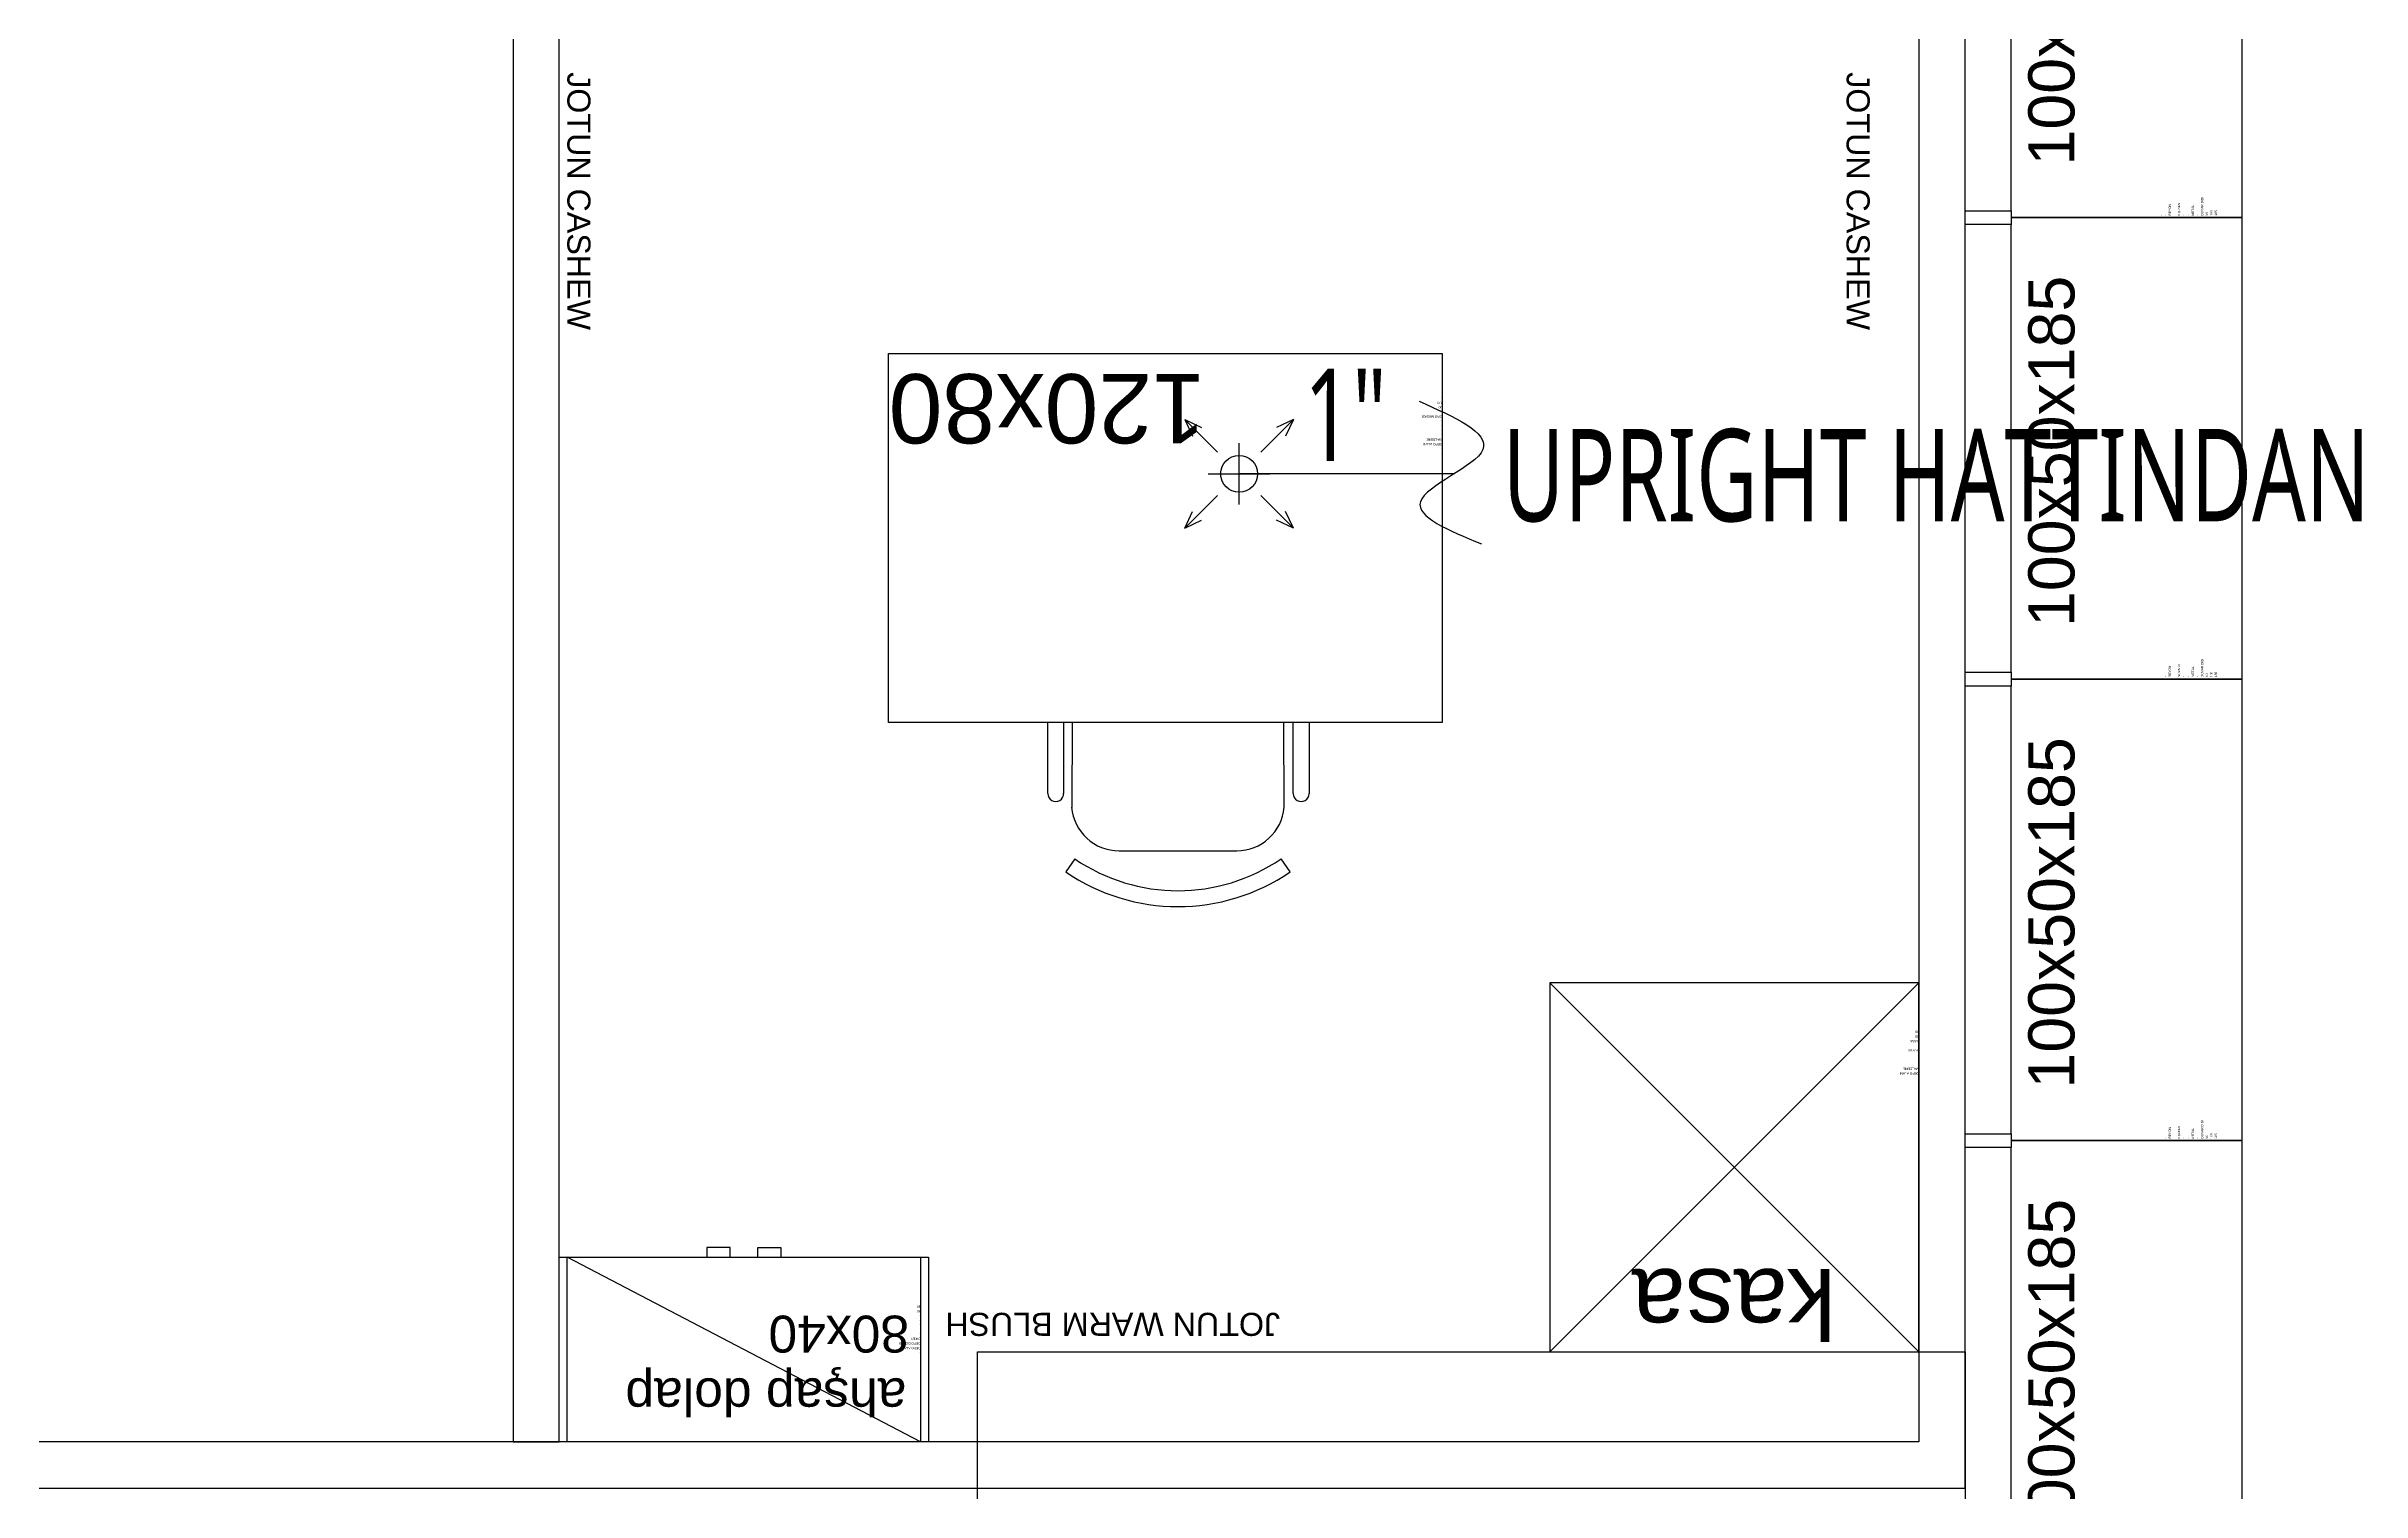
# Model space of a CAD drawing. Extents: x 2698 to 184165, y 3805 to 33846.
# Drawn here: x 163259 to 163760, y 30629 to 30942 of the extents above; entities that cross this region are included whole.
import ezdxf
from ezdxf.enums import TextEntityAlignment as Align
from ezdxf.lldxf.tags import DXFTag

# ---------------------------------------------------------------- set-up
doc = ezdxf.new("R2010")
doc.units = 0
doc.header["$LTSCALE"] = 2
doc.layers.get('0').update_dxf_attribs({"color": 252, "linetype": 'CONTINUOUS'})
doc.layers.add('_MCA-0-MIM', color=252, linetype='CONTINUOUS', lineweight=18)
doc.layers.add('text', color=252, linetype='CONTINUOUS', lineweight=13)
for name, color, linetype in [('_MCA-H-CİHAZ', 7, 'CONTINUOUS'), ('_MCA-Y-SPRINKLER HATTI', 20, 'SPRINKLER_HATTI'), ('_MCA-Y-SPRINKLER-PENDENT', 4, 'CONTINUOUS'), ('_MCA-Y-YAZI-ÇAP', 7, 'CONTINUOUS'), ('Alçıpan', 252, 'CONTINUOUS'), ('depo tefriş', 252, 'CONTINUOUS'), ('Kolon', 52, 'CONTINUOUS'), ('mekanyazı', 252, 'CONTINUOUS'), ('Planogram', 252, 'CONTINUOUS'), ('reyon100', 252, 'CONTINUOUS'), ('Tefriş', 252, 'CONTINUOUS')]:
    doc.layers.add(name, color=color, linetype=linetype)
doc.styles.add('_MCA-CAP', font='segoeuil.ttf', dxfattribs={"width": 0.7})
doc.styles.add('_MCA-LT', font='txt.shx')
doc.styles.get("Standard").update_dxf_attribs({"font": 'arial.ttf'})
doc.styles.add('Text Of Place', font='swissl.ttf', dxfattribs={"height": 50})
doc.styles.add('TÜRKER', font='arial.ttf', dxfattribs={"height": 60})
tags = doc.linetypes.add('SPRINKLER_HATTI', pattern='A,40,-4,["SPR",_MCA-LT,S=8,R=0,X=0,Y=-4],-25.5', length=69.5).pattern_tags.tags
tags[6] = DXFTag(74, 10)

# ---------------------------------------------------------------- blocks, each defined once
blk = doc.blocks.new('*U138')
at = {"layer": 'reyon100'}
blk.add_lwpolyline([(1.5, 50), (98.5, 50), (98.5, 60), (101.5, 60), (101.5, 50), (100, 50), (100, 0), (0, 0), (0, 50), (-1.5, 50), (-1.5, 60), (1.5, 60)], close=True, dxfattribs=at)
at = {"layer": 'Planogram'}
for tag, p, height in [('ALAN', (0.44, 16.39), 0.5), ('KILITLI', (0.44, 17.39), 0.1), ('TIP', (0.44, 15.39), 0.5), ('ALT_TIP', (0.44, 14.39), 0.5), ('ALT_TANIM', (0.44, 12.39), 0.5), ('TANIM', (0.44, 13.39), 0.5), ('YAPI', (0.44, 10.39), 0.5), ('KAPAK', (0.44, 11.39), 0.5), ('YUKSEKLIK', (0.44, 5.39), 0.5), ('UZUNLUK', (0.44, 6.39), 0.5), ('KULLANIM_SEKLI', (0.44, 9.39), 0.5), ('KULLANIM', (0.44, 8.39), 0.5), ('DERINLIK', (0.44, 7.39), 0.5)]:
    blk.add_attdef(tag, p, '', height=height, dxfattribs=at)
at = {"layer": 'reyon100', "style": 'Text Of Place'}
blk.add_text('100x50x185', height=10, dxfattribs=at).set_placement((49.35, 36.3), align=Align.CENTER)
blk = doc.blocks.new('DFGFGHTH')
at = {"layer": 'Tefriş'}
for p, q in [((156699.3, 9391.23), (156697.36, 9394.07)), ((156745.96, 9394.07), (156744.01, 9391.23)), ((156708.91, 9389.51), (156734.4, 9389.51)), ((156698.74, 9361.74), (156698.63, 9380.09)), ((156744.68, 9380.09), (156744.58, 9361.74)), ((156693.45, 9377.08), (156693.45, 9361.74)), ((156696.89, 9361.74), (156696.89, 9377.08)), ((156746.64, 9377.08), (156746.64, 9361.74)), ((156750.08, 9361.74), (156750.08, 9377.08))]:
    blk.add_line(p, q, dxfattribs=at)
at = {"layer": 'Tefriş', "extrusion": (0, 0, -1)}
for centre, major_axis, start_param, end_param in [((156721.66, 9358.56), (-30.43, -30.43), 1.756144, 2.956245), ((156721.66, 9358.56), (-28, 28), 0.185348, 1.385448), ((156708.91, 9379.19), (-7.3, 7.3), -0.69866, 0.785398), ((156734.4, 9379.19), (-7.3, 7.3), 0.785398, 2.269456), ((156695.17, 9377.08), (-1.22, -1.22), 0.785398, 3.926991), ((156748.36, 9377.08), (-1.22, -1.22), 0.785398, 3.926991)]:
    blk.add_ellipse(centre, major_axis=major_axis, ratio=1, start_param=start_param, end_param=end_param, dxfattribs=at)
blk = doc.blocks.new('müdür masası küçük')
at = {"layer": 'Tefriş'}
blk.add_lwpolyline([(0, 80), (120, 80), (120, 0), (0, 0)], close=True, dxfattribs=at)
at = {"layer": 'Tefriş', "xscale": -1}
blk.add_blockref('DFGFGHTH', (156778.92, -9281.74), dxfattribs=at)
at = {"insert": (51.21, 19.48), "char_height": 15, "width": 24.4648, "attachment_point": 1}
blk.add_mtext('120x80', dxfattribs=at)
at = {"layer": 'Planogram'}
for tag, p, height in [('ALAN', (0, 20.42), 0.5), ('KILITLI', (0, 21.42), 0.1), ('ALT_TIP', (0, 18.42), 0.5), ('ALT_TANIM', (0, 16.42), 0.5), ('TIP', (0, 19.42), 0.5), ('TANIM', (0, 17.42), 0.5), ('KAPAK', (0, 15.42), 0.5), ('YAPI', (0, 14.42), 0.5), ('UZUNLUK', (0, 10.42), 0.5), ('KULLANIM_SEKLI', (0, 13.42), 0.5), ('KULLANIM', (0, 12.42), 0.5), ('DERINLIK', (0, 11.42), 0.5), ('YUKSEKLIK', (0, 9.42), 0.5)]:
    blk.add_attdef(tag, p, '', height=height, dxfattribs=at)
blk = doc.blocks.new('kasa büyük')
at = {"layer": 'Tefriş'}
for p, q in [((0, 0), (80, 80)), ((0, 80), (80, 0))]:
    blk.add_line(p, q, dxfattribs=at)
blk.add_lwpolyline([(0, 0), (80, 0), (80, 80), (0, 80)], close=True, dxfattribs=at)
at = {"layer": 'text', "style": 'Text Of Place'}
blk.add_text('kasa', height=15, dxfattribs=at).set_placement((18.01, 62.07))
blk = doc.blocks.new('müdür dolap')
at = {"layer": 'Tefriş'}
for p, q in [((9119.69, 2081.52), (9199.69, 2081.52)), ((9119.69, 2041.52), (9119.69, 2081.52)), ((9121.43, 2041.52), (9121.43, 2081.52)), ((9121.43, 2081.52), (9197.96, 2041.52)), ((9197.96, 2081.52), (9197.96, 2041.52)), ((9199.69, 2081.52), (9199.69, 2041.52)), ((9199.69, 2041.52), (9119.69, 2041.52)), ((9151.69, 2039.39), (9151.69, 2041.52)), ((9156.69, 2039.39), (9151.69, 2039.39)), ((9156.69, 2041.52), (9156.69, 2039.39)), ((9162.69, 2041.52), (9162.69, 2039.39)), ((9162.69, 2039.39), (9167.69, 2039.39)), ((9167.69, 2039.39), (9167.69, 2041.52)), ((9167.69, 2040.33), (9167.69, 2041.52))]:
    blk.add_line(p, q, dxfattribs=at)
blk = doc.blocks.new('depo ofis dolabı')
at = {"layer": 'Alçıpan', "rotation": 90}
blk.add_blockref('müdür dolap', (2041.52, -9119.69), dxfattribs=at)
at = {"layer": 'Planogram'}
for tag, p, height in [('ALT_TANIM', (-16.42, 1.73), 0.5), ('KULLANIM_SEKLI', (-13.42, 1.73), 0.5), ('KULLANIM', (-12.42, 1.73), 0.5), ('UZUNLUK', (-10.42, 1.73), 0.5), ('YUKSEKLIK', (-9.42, 1.73), 0.5), ('KILITLI', (-21.42, 1.73), 0.1), ('ALAN', (-20.42, 1.73), 0.5), ('TIP', (-19.42, 1.73), 0.5), ('ALT_TIP', (-18.42, 1.73), 0.5), ('TANIM', (-17.42, 1.73), 0.5), ('KAPAK', (-15.42, 1.73), 0.5), ('YAPI', (-14.42, 1.73), 0.5), ('DERINLIK', (-11.42, 1.73), 0.5)]:
    blk.add_attdef(tag, p, '', height=height, rotation=90, dxfattribs=at)
at = {"layer": 'text', "style": 'Text Of Place'}
for s, p in [('ahşap dolap', (-26.23, 35.23)), ('80x40', (-12.64, 19.45))]:
    blk.add_text(s, height=8, rotation=90, dxfattribs=at).set_placement(p, align=Align.CENTER)
blk = doc.blocks.new('ZEMİN KAT')
at = {"layer": 'Alçıpan'}
for points in [[(170187.88, 30630.03), (171100.88, 30630.03), (171100.88, 31696.53), (169720.88, 31696.53), (169720.88, 32051.42), (169710.88, 32051.42), (169710.88, 31696.53), (169710.88, 31686.53), (171090.88, 31686.53), (171090.88, 30640.03), (170187.88, 30640.03)], [(171090.88, 31059.53), (171090.88, 31069.53), (170786.27, 31069.53), (170786.27, 30640.03), (170796.27, 30640.03), (170796.27, 31059.53)]]:
    blk.add_lwpolyline(points, close=True, dxfattribs=at)
at = {"layer": 'Kolon'}
blk.add_lwpolyline([(171100.88, 30659.53), (171100.88, 30608.53), (170886.88, 30608.53), (170886.88, 30659.53)], close=True, dxfattribs=at)
at = {"layer": 'depo tefriş'}
for name, p, rotation, values in [('müdür masası küçük', (170987.58, 30875.87), 180, {'ALAN': '-', 'KILITLI': 'H', 'YUKSEKLIK': '-', 'UZUNLUK': '120', 'DERINLIK': '80', 'KULLANIM': '-', 'KULLANIM_SEKLI': 'OFIS MASASI', 'YAPI': '-', 'KAPAK': '-', 'ALT_TANIM': '-', 'TANIM': '-', 'ALT_TIP': 'MALZEME', 'TIP': 'DEPO ALANI'}), ('depo ofis dolabı', (170876.27, 30680.03), 90, {'ALAN': '-', 'KILITLI': 'H', 'YUKSEKLIK': '-', 'UZUNLUK': '80', 'DERINLIK': '40', 'KULLANIM': '-', 'KULLANIM_SEKLI': '-', 'YAPI': '-', 'KAPAK': '-', 'ALT_TANIM': '-', 'TANIM': 'DIKEY', 'ALT_TIP': 'DEPO DOLABI', 'TIP': 'DEPO ALANI'})]:
    blk.add_blockref(name, p, dxfattribs=dict(at, rotation=rotation)).add_auto_attribs(values)
ref = blk.add_blockref('kasa büyük', (171090.88, 30739.53), dxfattribs=dict(at, rotation=180))
ref.add_attrib('ALAN', '-', (171090.88, 30719.12), dxfattribs={"layer": 'Planogram', "height": 0.5, "rotation": 180})
ref.add_attrib('KILITLI', 'H', (171090.88, 30718.12), dxfattribs={"layer": 'Planogram', "height": 0.1, "rotation": 180})
ref.add_attrib('YUKSEKLIK', '-', (171090.88, 30730.12), dxfattribs={"layer": 'Planogram', "height": 0.5, "rotation": 180})
ref.add_attrib('UZUNLUK', '80', (171090.88, 30729.12), dxfattribs={"layer": 'Planogram', "height": 0.5, "rotation": 180})
ref.add_attrib('DERINLIK', '80', (171090.88, 30728.12), dxfattribs={"layer": 'Planogram', "height": 0.5, "rotation": 180})
ref.add_attrib('KULLANIM', 'KASA', (171090.88, 30727.12), dxfattribs={"layer": 'Planogram', "height": 0.5, "rotation": 180})
ref.add_attrib('KULLANIM_SEKLI', '-', (171090.88, 30726.12), dxfattribs={"layer": 'Planogram', "height": 0.5, "rotation": 180})
ref.add_attrib('YAPI', 'BUYUK', (171090.88, 30725.12), dxfattribs={"layer": 'Planogram', "height": 0.5, "rotation": 180})
ref.add_attrib('KAPAK', '-', (171090.88, 30724.12), dxfattribs={"layer": 'Planogram', "height": 0.5, "rotation": 180})
ref.add_attrib('ALT_TANIM', '-', (171090.88, 30723.12), dxfattribs={"layer": 'Planogram', "height": 0.5, "rotation": 180})
ref.add_attrib('TANIM', '-', (171090.88, 30722.12), dxfattribs={"layer": 'Planogram', "height": 0.5, "rotation": 180})
ref.add_attrib('ALT_TIP', 'MALZEME', (171090.88, 30721.12), dxfattribs={"layer": 'Planogram', "height": 0.5, "rotation": 180})
ref.add_attrib('TIP', 'DEPO ALANI', (171090.88, 30720.12), dxfattribs={"layer": 'Planogram', "height": 0.5, "rotation": 180})
at = {"layer": 'reyon100', "rotation": 90}
for p in [(171160.88, 30905.3), (171160.88, 30805.3), (171160.88, 30705.3), (171160.88, 30605.3)]:
    blk.add_blockref('*U138', p, dxfattribs=at).add_auto_attribs({'ALAN': '-', 'KILITLI': 'H', 'YUKSEKLIK': '185', 'UZUNLUK': '100', 'DERINLIK': '50', 'KULLANIM': 'DUVAR DIBI', 'KULLANIM_SEKLI': '-', 'YAPI': 'METAL', 'KAPAK': '-', 'ALT_TANIM': '-', 'TANIM': 'NORMAL', 'ALT_TIP': '-', 'TIP': 'REYON'})
for tag, p in [('PLN_ID', (172923.07, 31560.21)), ('FORMAT', (174194.75, 31176.9)), ('UNITE_SAYISI', (174194.95, 31176.65)), ('GRUP', (174195.11, 31176.44)), ('PLANOGRAM_ADI', (174195.28, 31176.24)), ('PLN_ID', (173932.96, 31088.8)), ('FORMAT', (173764.03, 30846.27)), ('UNITE_SAYISI', (173764.22, 30846.03)), ('GRUP', (173764.39, 30845.81)), ('PLANOGRAM_ADI', (173764.55, 30845.61)), ('PLN_ID', (173765.43, 30824.23)), ('PLN_ID', (173999.9, 30002.66)), ('FORMAT', (170580.58, 29917.48)), ('UNITE_SAYISI', (170580.78, 29917.24)), ('PLANOGRAM_ADI', (170581.11, 29916.83)), ('GRUP', (170580.94, 29917.03)), ('PLN_ID', (170581.99, 29895.45)), ('FORMAT', (169488.77, 29510.59)), ('UNITE_SAYISI', (169488.97, 29510.35)), ('GRUP', (169489.13, 29510.13)), ('PLANOGRAM_ADI', (169489.3, 29509.94)), ('PLN_ID', (169490.17, 29488.55)), ('FORMAT', (173143.41, 29324.4)), ('UNITE_SAYISI', (173143.61, 29324.16)), ('GRUP', (173143.77, 29323.95)), ('PLANOGRAM_ADI', (173143.94, 29323.75)), ('PLN_ID', (173144.81, 29302.36))]:
    blk.add_attdef(tag, p, '', height=0.162, rotation=35.4182)
at = {"color": 252}
for tag, p in [('FORMAT', (173517.63, 30361.88)), ('UNITE_SAYISI', (173517.82, 30361.64)), ('GRUP', (173517.99, 30361.43)), ('PLANOGRAM_ADI', (173518.15, 30361.23)), ('PLN_ID', (173519.03, 30339.85)), ('FORMAT', (174014.71, 29571.22)), ('UNITE_SAYISI', (174014.9, 29570.97)), ('PLANOGRAM_ADI', (174015.23, 29570.56)), ('GRUP', (174015.07, 29570.76)), ('PLN_ID', (174016.11, 29549.18))]:
    blk.add_attdef(tag, p, '', height=0.162, rotation=35.4182, dxfattribs=at)
at = {"layer": 'mekanyazı', "char_height": 5, "width": 218.2405, "style": 'TÜRKER'}
for s, insert, attachment_point, rotation in [('{\\fArial|b0|i0|c162|p34;JOTUN CASHEW}', (170803.01, 30936.81), 1, 270), ('{\\fArial|b0|i0|c162|p34;JOTUN CASHEW}', (171075.14, 30936.81), 7, 270), ('{\\fArial|b0|i0|c162|p34;JOTUN WARM BLUSH}', (170952.46, 30668.07), 7, 180)]:
    blk.add_mtext(s, dxfattribs=dict(at, insert=insert, attachment_point=attachment_point, rotation=rotation))
at = {"layer": 'Planogram'}
for tag, p, height, rotation in [('YUKSEKLIK', (172905.05, 31699.57), 0.5, 180), ('YUKSEKLIK', (173410.05, 31699.57), 0.5, 180), ('KULLANIM_SEKLI', (172905.05, 31695.57), 0.5, 180), ('KULLANIM', (172905.05, 31696.57), 0.5, 180), ('UZUNLUK', (172905.05, 31698.57), 0.5, 180), ('DERINLIK', (172905.05, 31697.57), 0.5, 180), ('YAPI', (172905.05, 31694.57), 0.5, 180), ('KULLANIM_SEKLI', (173410.05, 31695.57), 0.5, 180), ('KULLANIM', (173410.05, 31696.57), 0.5, 180), ('UZUNLUK', (173410.05, 31698.57), 0.5, 180), ('DERINLIK', (173410.05, 31697.57), 0.5, 180), ('YAPI', (173410.05, 31694.57), 0.5, 180), ('ALT_TANIM', (172905.05, 31692.57), 0.5, 180), ('ALT_TIP', (172905.05, 31690.57), 0.5, 180), ('KAPAK', (172905.05, 31693.57), 0.5, 180), ('TANIM', (172905.05, 31691.57), 0.5, 180), ('TIP', (172905.05, 31689.57), 0.5, 180), ('ALT_TANIM', (173410.05, 31692.57), 0.5, 180), ('ALT_TIP', (173410.05, 31690.57), 0.5, 180), ('KAPAK', (173410.05, 31693.57), 0.5, 180), ('TANIM', (173410.05, 31691.57), 0.5, 180), ('TIP', (173410.05, 31689.57), 0.5, 180), ('ALAN', (172905.05, 31688.57), 0.5, 180), ('KILITLI', (172905.05, 31687.57), 0.1, 180), ('ALAN', (173410.05, 31688.57), 0.5, 180), ('KILITLI', (173410.05, 31687.57), 0.1, 180), ('YUKSEKLIK', (173413.39, 31616), 0.5, 270), ('UZUNLUK', (173414.39, 31616), 0.5, 270), ('DERINLIK', (173415.39, 31616), 0.5, 270), ('KULLANIM', (173416.39, 31616), 0.5, 270), ('KULLANIM_SEKLI', (173417.39, 31616), 0.5, 270), ('YAPI', (173418.39, 31616), 0.5, 270), ('KAPAK', (173419.39, 31616), 0.5, 270), ('ALT_TANIM', (173420.39, 31616), 0.5, 270), ('TANIM', (173421.39, 31616), 0.5, 270), ('ALT_TIP', (173422.39, 31616), 0.5, 270), ('TIP', (173423.39, 31616), 0.5, 270), ('ALAN', (173424.39, 31616), 0.5, 270), ('KILITLI', (173425.39, 31616), 0.1, 270), ('YUKSEKLIK', (173511.98, 31599.42), 0.5, 180), ('UZUNLUK', (173511.98, 31598.42), 0.5, 180), ('YUKSEKLIK', (174141.98, 31599.42), 0.5, 180), ('UZUNLUK', (174141.98, 31598.42), 0.5, 180), ('KULLANIM_SEKLI', (173511.98, 31595.42), 0.5, 180), ('KULLANIM', (173511.98, 31596.42), 0.5, 180), ('DERINLIK', (173511.98, 31597.42), 0.5, 180), ('KAPAK', (173511.98, 31593.42), 0.5, 180), ('YAPI', (173511.98, 31594.42), 0.5, 180), ('KULLANIM_SEKLI', (174141.98, 31595.42), 0.5, 180), ('KULLANIM', (174141.98, 31596.42), 0.5, 180), ('DERINLIK', (174141.98, 31597.42), 0.5, 180), ('KAPAK', (174141.98, 31593.42), 0.5, 180), ('YAPI', (174141.98, 31594.42), 0.5, 180), ('ALT_TANIM', (173511.98, 31592.42), 0.5, 180), ('ALT_TIP', (173511.98, 31590.42), 0.5, 180), ('TANIM', (173511.98, 31591.42), 0.5, 180), ('ALAN', (173511.98, 31588.42), 0.5, 180), ('TIP', (173511.98, 31589.42), 0.5, 180), ('ALT_TANIM', (174141.98, 31592.42), 0.5, 180), ('ALT_TIP', (174141.98, 31590.42), 0.5, 180), ('TANIM', (174141.98, 31591.42), 0.5, 180), ('ALAN', (174141.98, 31588.42), 0.5, 180), ('TIP', (174141.98, 31589.42), 0.5, 180), ('KILITLI', (173511.98, 31587.42), 0.1, 180), ('KILITLI', (174141.98, 31587.42), 0.1, 180), ('YUKSEKLIK', (173413.39, 31517), 0.5, 270), ('UZUNLUK', (173414.39, 31517), 0.5, 270), ('DERINLIK', (173415.39, 31517), 0.5, 270), ('KULLANIM', (173416.39, 31517), 0.5, 270), ('KULLANIM_SEKLI', (173417.39, 31517), 0.5, 270), ('YAPI', (173418.39, 31517), 0.5, 270), ('KAPAK', (173419.39, 31517), 0.5, 270), ('ALT_TANIM', (173420.39, 31517), 0.5, 270), ('TANIM', (173421.39, 31517), 0.5, 270), ('ALT_TIP', (173422.39, 31517), 0.5, 270), ('TIP', (173423.39, 31517), 0.5, 270), ('ALAN', (173424.39, 31517), 0.5, 270), ('KILITLI', (173425.39, 31517), 0.1, 270), ('YUKSEKLIK', (174167.32, 31514.11), 0.5, 270), ('UZUNLUK', (174168.32, 31514.11), 0.5, 270), ('DERINLIK', (174169.32, 31514.11), 0.5, 270), ('KULLANIM', (174170.32, 31514.11), 0.5, 270), ('KULLANIM_SEKLI', (174171.32, 31514.11), 0.5, 270), ('YAPI', (174172.32, 31514.11), 0.5, 270), ('KAPAK', (174173.32, 31514.11), 0.5, 270), ('ALT_TANIM', (174174.32, 31514.11), 0.5, 270), ('TANIM', (174175.32, 31514.11), 0.5, 270), ('ALT_TIP', (174176.32, 31514.11), 0.5, 270), ('TIP', (174177.32, 31514.11), 0.5, 270), ('ALAN', (174178.32, 31514.11), 0.5, 270), ('KILITLI', (174179.32, 31514.11), 0.1, 270), ('ALT_TANIM', (174248.9, 31259.11), 0.5, 90), ('KULLANIM_SEKLI', (174251.9, 31259.11), 0.5, 90), ('KULLANIM', (174252.9, 31259.11), 0.5, 90), ('DERINLIK', (174253.9, 31259.11), 0.5, 90), ('UZUNLUK', (174254.9, 31259.11), 0.5, 90), ('YUKSEKLIK', (174255.9, 31259.11), 0.5, 90), ('KILITLI', (174243.9, 31259.11), 0.1, 90), ('ALAN', (174244.9, 31259.11), 0.5, 90), ('TIP', (174245.9, 31259.11), 0.5, 90), ('ALT_TIP', (174246.9, 31259.11), 0.5, 90), ('TANIM', (174247.9, 31259.11), 0.5, 90), ('KAPAK', (174249.9, 31259.11), 0.5, 90), ('YAPI', (174250.9, 31259.11), 0.5, 90), ('ALT_TIP', (173987.31, 30934.24), 0.5, 90), ('TANIM', (173988.31, 30934.24), 0.5, 90), ('ALT_TANIM', (173989.31, 30934.24), 0.5, 90), ('KAPAK', (173990.31, 30934.24), 0.5, 90), ('KULLANIM_SEKLI', (173992.31, 30934.24), 0.5, 90), ('KULLANIM', (173993.31, 30934.24), 0.5, 90), ('DERINLIK', (173994.31, 30934.24), 0.5, 90), ('UZUNLUK', (173995.31, 30934.24), 0.5, 90), ('YUKSEKLIK', (173996.31, 30934.24), 0.5, 90), ('YUKSEKLIK', (173907.74, 30934.24), 0.5, 270), ('UZUNLUK', (173908.74, 30934.24), 0.5, 270), ('DERINLIK', (173909.74, 30934.24), 0.5, 270), ('KULLANIM', (173910.74, 30934.24), 0.5, 270), ('KULLANIM_SEKLI', (173911.74, 30934.24), 0.5, 270), ('YAPI', (173912.74, 30934.24), 0.5, 270), ('KAPAK', (173913.74, 30934.24), 0.5, 270), ('ALT_TANIM', (173914.74, 30934.24), 0.5, 270), ('TANIM', (173915.74, 30934.24), 0.5, 270), ('ALT_TIP', (173916.74, 30934.24), 0.5, 270), ('TIP', (173917.74, 30934.24), 0.5, 270), ('ALAN', (173918.74, 30934.24), 0.5, 270), ('KILITLI', (173919.74, 30934.24), 0.1, 270), ('KILITLI', (173984.31, 30934.24), 0.1, 90), ('ALAN', (173985.31, 30934.24), 0.5, 90), ('TIP', (173986.31, 30934.24), 0.5, 90), ('YAPI', (173991.31, 30934.24), 0.5, 90), ('YUKSEKLIK', (169421.81, 30001.88), 0.5, 270), ('UZUNLUK', (169422.81, 30001.88), 0.5, 270), ('DERINLIK', (169423.81, 30001.88), 0.5, 270), ('KULLANIM', (169424.81, 30001.88), 0.5, 270), ('KULLANIM_SEKLI', (169425.81, 30001.88), 0.5, 270), ('YAPI', (169426.81, 30001.88), 0.5, 270), ('KAPAK', (169427.81, 30001.88), 0.5, 270), ('ALT_TANIM', (169428.81, 30001.88), 0.5, 270), ('TANIM', (169429.81, 30001.88), 0.5, 270), ('ALT_TIP', (169430.81, 30001.88), 0.5, 270), ('TIP', (169431.81, 30001.88), 0.5, 270), ('ALAN', (169432.81, 30001.88), 0.5, 270), ('KILITLI', (169433.81, 30001.88), 0.1, 270), ('YUKSEKLIK', (169420.38, 29996.88), 0.5, 270), ('UZUNLUK', (169421.38, 29996.88), 0.5, 270), ('DERINLIK', (169422.38, 29996.88), 0.5, 270), ('KULLANIM', (169423.38, 29996.88), 0.5, 270), ('KULLANIM_SEKLI', (169424.38, 29996.88), 0.5, 270), ('YAPI', (169425.38, 29996.88), 0.5, 270), ('KAPAK', (169426.38, 29996.88), 0.5, 270), ('ALT_TANIM', (169427.38, 29996.88), 0.5, 270), ('TANIM', (169428.38, 29996.88), 0.5, 270), ('ALT_TIP', (169429.38, 29996.88), 0.5, 270), ('TIP', (169430.38, 29996.88), 0.5, 270), ('ALAN', (169431.38, 29996.88), 0.5, 270), ('KILITLI', (169432.38, 29996.88), 0.1, 270), ('YUKSEKLIK', (169420.38, 29746.88), 0.5, 270), ('UZUNLUK', (169421.38, 29746.88), 0.5, 270), ('DERINLIK', (169422.38, 29746.88), 0.5, 270), ('KULLANIM', (169423.38, 29746.88), 0.5, 270), ('KULLANIM_SEKLI', (169424.38, 29746.88), 0.5, 270), ('YAPI', (169425.38, 29746.88), 0.5, 270), ('KAPAK', (169426.38, 29746.88), 0.5, 270), ('ALT_TANIM', (169427.38, 29746.88), 0.5, 270), ('TANIM', (169428.38, 29746.88), 0.5, 270), ('ALT_TIP', (169429.38, 29746.88), 0.5, 270), ('TIP', (169430.38, 29746.88), 0.5, 270), ('ALAN', (169431.38, 29746.88), 0.5, 270), ('KILITLI', (169432.38, 29746.88), 0.1, 270), ('YUKSEKLIK', (169421.81, 29496.88), 0.5, 270), ('UZUNLUK', (169422.81, 29496.88), 0.5, 270), ('DERINLIK', (169423.81, 29496.88), 0.5, 270), ('KULLANIM', (169424.81, 29496.88), 0.5, 270), ('KULLANIM_SEKLI', (169425.81, 29496.88), 0.5, 270), ('YAPI', (169426.81, 29496.88), 0.5, 270), ('KAPAK', (169427.81, 29496.88), 0.5, 270), ('ALT_TANIM', (169428.81, 29496.88), 0.5, 270), ('TANIM', (169429.81, 29496.88), 0.5, 270), ('ALT_TIP', (169430.81, 29496.88), 0.5, 270), ('TIP', (169431.81, 29496.88), 0.5, 270), ('ALAN', (169432.81, 29496.88), 0.5, 270), ('KILITLI', (169433.81, 29496.88), 0.1, 270)]:
    blk.add_attdef(tag, p, '', height=height, rotation=rotation, dxfattribs=at)
for tag, p, height in [('ALAN', (173761.98, 31526.63), 0.5), ('ALT_TIP', (173761.98, 31524.63), 0.5), ('ALT_TANIM', (173761.98, 31522.63), 0.5), ('KILITLI', (173761.98, 31527.63), 0.1), ('TIP', (173761.98, 31525.63), 0.5), ('TANIM', (173761.98, 31523.63), 0.5), ('ALAN', (173511.98, 31521.85), 0.5), ('ALT_TIP', (173511.98, 31519.85), 0.5), ('ALT_TANIM', (173511.98, 31517.85), 0.5), ('KILITLI', (173511.98, 31522.85), 0.1), ('TIP', (173511.98, 31520.85), 0.5), ('TANIM', (173511.98, 31518.85), 0.5), ('YAPI', (173761.98, 31520.63), 0.5), ('KAPAK', (173761.98, 31521.63), 0.5), ('KULLANIM_SEKLI', (173761.98, 31519.63), 0.5), ('KULLANIM', (173761.98, 31518.63), 0.5), ('DERINLIK', (173761.98, 31517.63), 0.5), ('YAPI', (173511.98, 31515.85), 0.5), ('KAPAK', (173511.98, 31516.85), 0.5), ('KULLANIM_SEKLI', (173511.98, 31514.85), 0.5), ('KULLANIM', (173511.98, 31513.85), 0.5), ('DERINLIK', (173511.98, 31512.85), 0.5), ('YUKSEKLIK', (173761.98, 31515.63), 0.5), ('UZUNLUK', (173761.98, 31516.63), 0.5), ('YUKSEKLIK', (173511.98, 31510.85), 0.5), ('UZUNLUK', (173511.98, 31511.85), 0.5), ('ALAN', (173279.27, 29266.91), 0.5), ('ALT_TIP', (173279.27, 29264.91), 0.5), ('KILITLI', (173279.27, 29267.91), 0.1), ('TIP', (173279.27, 29265.91), 0.5), ('ALT_TANIM', (173279.27, 29262.91), 0.5), ('TANIM', (173279.27, 29263.91), 0.5), ('YAPI', (173279.27, 29260.91), 0.5), ('KAPAK', (173279.27, 29261.91), 0.5), ('KULLANIM_SEKLI', (173279.27, 29259.91), 0.5), ('YUKSEKLIK', (173279.27, 29255.91), 0.5), ('KULLANIM', (173279.27, 29258.91), 0.5), ('DERINLIK', (173279.27, 29257.91), 0.5), ('UZUNLUK', (173279.27, 29256.91), 0.5)]:
    blk.add_attdef(tag, p, '', height=height, dxfattribs=at)
at = {"layer": 'Planogram', "color": 252}
for tag, p, height in [('ALAN', (173023.25, 31229.96), 0.5), ('ALT_TIP', (173023.25, 31227.96), 0.5), ('KILITLI', (173023.25, 31230.96), 0.1), ('TIP', (173023.25, 31228.96), 0.5), ('TANIM', (173023.25, 31226.96), 0.5), ('ALAN', (173383.38, 31229.96), 0.5), ('ALT_TIP', (173383.38, 31227.96), 0.5), ('KILITLI', (173383.38, 31230.96), 0.1), ('TIP', (173383.38, 31228.96), 0.5), ('TANIM', (173383.38, 31226.96), 0.5), ('ALT_TANIM', (173023.25, 31225.96), 0.5), ('YAPI', (173023.25, 31223.96), 0.5), ('KAPAK', (173023.25, 31224.96), 0.5), ('KULLANIM_SEKLI', (173023.25, 31222.96), 0.5), ('KULLANIM', (173023.25, 31221.96), 0.5), ('ALT_TANIM', (173383.38, 31225.96), 0.5), ('YAPI', (173383.38, 31223.96), 0.5), ('KAPAK', (173383.38, 31224.96), 0.5), ('KULLANIM_SEKLI', (173383.38, 31222.96), 0.5), ('KULLANIM', (173383.38, 31221.96), 0.5), ('YUKSEKLIK', (173023.25, 31218.96), 0.5), ('DERINLIK', (173023.25, 31220.96), 0.5), ('UZUNLUK', (173023.25, 31219.96), 0.5), ('YUKSEKLIK', (173383.38, 31218.96), 0.5), ('UZUNLUK', (173383.38, 31219.96), 0.5), ('DERINLIK', (173383.38, 31220.96), 0.5), ('ALAN', (173023.25, 30403.96), 0.5), ('KILITLI', (173023.25, 30404.96), 0.1), ('ALT_TIP', (173023.25, 30401.96), 0.5), ('ALT_TANIM', (173023.25, 30399.96), 0.5), ('TIP', (173023.25, 30402.96), 0.5), ('TANIM', (173023.25, 30400.96), 0.5), ('KAPAK', (173023.25, 30398.96), 0.5), ('YAPI', (173023.25, 30397.96), 0.5), ('KULLANIM_SEKLI', (173023.25, 30396.96), 0.5), ('KULLANIM', (173023.25, 30395.96), 0.5), ('DERINLIK', (173023.25, 30394.96), 0.5), ('UZUNLUK', (173023.25, 30393.96), 0.5), ('YUKSEKLIK', (173023.25, 30392.96), 0.5), ('ALAN', (173385.25, 30353.96), 0.5), ('KILITLI', (173385.25, 30354.96), 0.1), ('ALT_TIP', (173385.25, 30351.96), 0.5), ('ALT_TANIM', (173385.25, 30349.96), 0.5), ('TIP', (173385.25, 30352.96), 0.5), ('TANIM', (173385.25, 30350.96), 0.5), ('KAPAK', (173385.25, 30348.96), 0.5), ('YAPI', (173385.25, 30347.96), 0.5), ('KULLANIM_SEKLI', (173385.25, 30346.96), 0.5), ('KULLANIM', (173385.25, 30345.96), 0.5), ('DERINLIK', (173385.25, 30344.96), 0.5), ('UZUNLUK', (173385.25, 30343.96), 0.5), ('YUKSEKLIK', (173385.25, 30342.96), 0.5)]:
    blk.add_attdef(tag, p, '', height=height, dxfattribs=at)
for tag, p, height, rotation in [('YUKSEKLIK', (173386.68, 31217.53), 0.5, 270), ('UZUNLUK', (173387.68, 31217.53), 0.5, 270), ('DERINLIK', (173388.68, 31217.53), 0.5, 270), ('KULLANIM', (173389.68, 31217.53), 0.5, 270), ('KULLANIM_SEKLI', (173390.68, 31217.53), 0.5, 270), ('YAPI', (173391.68, 31217.53), 0.5, 270), ('KAPAK', (173392.68, 31217.53), 0.5, 270), ('ALT_TANIM', (173393.68, 31217.53), 0.5, 270), ('TANIM', (173394.68, 31217.53), 0.5, 270), ('ALT_TIP', (173395.68, 31217.53), 0.5, 270), ('TIP', (173396.68, 31217.53), 0.5, 270), ('ALAN', (173397.68, 31217.53), 0.5, 270), ('KILITLI', (173398.68, 31217.53), 0.1, 270), ('KULLANIM_SEKLI', (173103.83, 31032.53), 0.5, 90), ('KULLANIM_SEKLI', (173202.83, 31032.53), 0.5, 90), ('KILITLI', (173095.83, 31032.53), 0.1, 90), ('ALAN', (173096.83, 31032.53), 0.5, 90), ('TIP', (173097.83, 31032.53), 0.5, 90), ('ALT_TIP', (173098.83, 31032.53), 0.5, 90), ('TANIM', (173099.83, 31032.53), 0.5, 90), ('ALT_TANIM', (173100.83, 31032.53), 0.5, 90), ('KAPAK', (173101.83, 31032.53), 0.5, 90), ('YAPI', (173102.83, 31032.53), 0.5, 90), ('KULLANIM', (173104.83, 31032.53), 0.5, 90), ('DERINLIK', (173105.83, 31032.53), 0.5, 90), ('UZUNLUK', (173106.83, 31032.53), 0.5, 90), ('YUKSEKLIK', (173107.83, 31032.53), 0.5, 90), ('KILITLI', (173194.83, 31032.53), 0.1, 90), ('ALAN', (173195.83, 31032.53), 0.5, 90), ('TIP', (173196.83, 31032.53), 0.5, 90), ('ALT_TIP', (173197.83, 31032.53), 0.5, 90), ('TANIM', (173198.83, 31032.53), 0.5, 90), ('ALT_TANIM', (173199.83, 31032.53), 0.5, 90), ('KAPAK', (173200.83, 31032.53), 0.5, 90), ('YAPI', (173201.83, 31032.53), 0.5, 90), ('KULLANIM', (173203.83, 31032.53), 0.5, 90), ('DERINLIK', (173204.83, 31032.53), 0.5, 90), ('UZUNLUK', (173205.83, 31032.53), 0.5, 90), ('YUKSEKLIK', (173206.83, 31032.53), 0.5, 90), ('YUKSEKLIK', (173386.68, 31007.53), 0.5, 270), ('UZUNLUK', (173387.68, 31007.53), 0.5, 270), ('DERINLIK', (173388.68, 31007.53), 0.5, 270), ('KULLANIM', (173389.68, 31007.53), 0.5, 270), ('KULLANIM_SEKLI', (173390.68, 31007.53), 0.5, 270), ('YAPI', (173391.68, 31007.53), 0.5, 270), ('KAPAK', (173392.68, 31007.53), 0.5, 270), ('ALT_TANIM', (173393.68, 31007.53), 0.5, 270), ('TANIM', (173394.68, 31007.53), 0.5, 270), ('ALT_TIP', (173395.68, 31007.53), 0.5, 270), ('TIP', (173396.68, 31007.53), 0.5, 270), ('ALAN', (173397.68, 31007.53), 0.5, 270), ('KILITLI', (173398.68, 31007.53), 0.1, 270), ('ALT_TIP', (173559.83, 30868.53), 0.5, 90), ('ALT_TANIM', (173561.83, 30868.53), 0.5, 90), ('KULLANIM_SEKLI', (173564.83, 30868.53), 0.5, 90), ('KULLANIM', (173565.83, 30868.53), 0.5, 90), ('DERINLIK', (173566.83, 30868.53), 0.5, 90), ('UZUNLUK', (173567.83, 30868.53), 0.5, 90), ('YUKSEKLIK', (173568.83, 30868.53), 0.5, 90), ('YUKSEKLIK', (173485.68, 30868.53), 0.5, 270), ('UZUNLUK', (173486.68, 30868.53), 0.5, 270), ('DERINLIK', (173487.68, 30868.53), 0.5, 270), ('KULLANIM', (173488.68, 30868.53), 0.5, 270), ('KULLANIM_SEKLI', (173489.68, 30868.53), 0.5, 270), ('YAPI', (173490.68, 30868.53), 0.5, 270), ('KAPAK', (173491.68, 30868.53), 0.5, 270), ('ALT_TANIM', (173492.68, 30868.53), 0.5, 270), ('TANIM', (173493.68, 30868.53), 0.5, 270), ('ALT_TIP', (173494.68, 30868.53), 0.5, 270), ('TIP', (173495.68, 30868.53), 0.5, 270), ('ALAN', (173496.68, 30868.53), 0.5, 270), ('KILITLI', (173497.68, 30868.53), 0.1, 270), ('KILITLI', (173556.83, 30868.53), 0.1, 90), ('ALAN', (173557.83, 30868.53), 0.5, 90), ('TIP', (173558.83, 30868.53), 0.5, 90), ('TANIM', (173560.83, 30868.53), 0.5, 90), ('KAPAK', (173562.83, 30868.53), 0.5, 90), ('YAPI', (173563.83, 30868.53), 0.5, 90), ('ALT_TANIM', (173100.83, 30847.53), 0.5, 90), ('KULLANIM_SEKLI', (173103.83, 30847.53), 0.5, 90), ('KULLANIM', (173104.83, 30847.53), 0.5, 90), ('UZUNLUK', (173106.83, 30847.53), 0.5, 90), ('YUKSEKLIK', (173107.83, 30847.53), 0.5, 90), ('ALT_TANIM', (173199.83, 30847.53), 0.5, 90), ('KULLANIM_SEKLI', (173202.83, 30847.53), 0.5, 90), ('KULLANIM', (173203.83, 30847.53), 0.5, 90), ('UZUNLUK', (173205.83, 30847.53), 0.5, 90), ('YUKSEKLIK', (173206.83, 30847.53), 0.5, 90), ('KILITLI', (173095.83, 30847.53), 0.1, 90), ('ALAN', (173096.83, 30847.53), 0.5, 90), ('TIP', (173097.83, 30847.53), 0.5, 90), ('ALT_TIP', (173098.83, 30847.53), 0.5, 90), ('TANIM', (173099.83, 30847.53), 0.5, 90), ('KAPAK', (173101.83, 30847.53), 0.5, 90), ('YAPI', (173102.83, 30847.53), 0.5, 90), ('DERINLIK', (173105.83, 30847.53), 0.5, 90), ('KILITLI', (173194.83, 30847.53), 0.1, 90), ('ALAN', (173195.83, 30847.53), 0.5, 90), ('TIP', (173196.83, 30847.53), 0.5, 90), ('ALT_TIP', (173197.83, 30847.53), 0.5, 90), ('TANIM', (173198.83, 30847.53), 0.5, 90), ('KAPAK', (173200.83, 30847.53), 0.5, 90), ('YAPI', (173201.83, 30847.53), 0.5, 90), ('DERINLIK', (173204.83, 30847.53), 0.5, 90), ('ALT_TIP', (173098.83, 30662.53), 0.5, 90), ('ALT_TANIM', (173100.83, 30662.53), 0.5, 90), ('KULLANIM_SEKLI', (173103.83, 30662.53), 0.5, 90), ('KULLANIM', (173104.83, 30662.53), 0.5, 90), ('DERINLIK', (173105.83, 30662.53), 0.5, 90), ('UZUNLUK', (173106.83, 30662.53), 0.5, 90), ('YUKSEKLIK', (173107.83, 30662.53), 0.5, 90), ('ALT_TIP', (173197.83, 30662.53), 0.5, 90), ('ALT_TANIM', (173199.83, 30662.53), 0.5, 90), ('KULLANIM_SEKLI', (173202.83, 30662.53), 0.5, 90), ('KULLANIM', (173203.83, 30662.53), 0.5, 90), ('DERINLIK', (173204.83, 30662.53), 0.5, 90), ('UZUNLUK', (173205.83, 30662.53), 0.5, 90), ('YUKSEKLIK', (173206.83, 30662.53), 0.5, 90), ('KILITLI', (173095.83, 30662.53), 0.1, 90), ('ALAN', (173096.83, 30662.53), 0.5, 90), ('TIP', (173097.83, 30662.53), 0.5, 90), ('TANIM', (173099.83, 30662.53), 0.5, 90), ('KAPAK', (173101.83, 30662.53), 0.5, 90), ('YAPI', (173102.83, 30662.53), 0.5, 90), ('KILITLI', (173194.83, 30662.53), 0.1, 90), ('ALAN', (173195.83, 30662.53), 0.5, 90), ('TIP', (173196.83, 30662.53), 0.5, 90), ('TANIM', (173198.83, 30662.53), 0.5, 90), ('KAPAK', (173200.83, 30662.53), 0.5, 90), ('YAPI', (173201.83, 30662.53), 0.5, 90), ('YUKSEKLIK', (173485.68, 30658.53), 0.5, 270), ('UZUNLUK', (173486.68, 30658.53), 0.5, 270), ('DERINLIK', (173487.68, 30658.53), 0.5, 270), ('KULLANIM', (173488.68, 30658.53), 0.5, 270), ('KULLANIM_SEKLI', (173489.68, 30658.53), 0.5, 270), ('YAPI', (173490.68, 30658.53), 0.5, 270), ('KAPAK', (173491.68, 30658.53), 0.5, 270), ('ALT_TANIM', (173492.68, 30658.53), 0.5, 270), ('TANIM', (173493.68, 30658.53), 0.5, 270), ('ALT_TIP', (173494.68, 30658.53), 0.5, 270), ('TIP', (173495.68, 30658.53), 0.5, 270), ('ALAN', (173496.68, 30658.53), 0.5, 270), ('KILITLI', (173497.68, 30658.53), 0.1, 270), ('ALT_TIP', (173460.83, 30612.53), 0.5, 90), ('ALT_TANIM', (173462.83, 30612.53), 0.5, 90), ('KULLANIM_SEKLI', (173465.83, 30612.53), 0.5, 90), ('KULLANIM', (173466.83, 30612.53), 0.5, 90), ('DERINLIK', (173467.83, 30612.53), 0.5, 90), ('UZUNLUK', (173468.83, 30612.53), 0.5, 90), ('YUKSEKLIK', (173469.83, 30612.53), 0.5, 90), ('KILITLI', (173457.83, 30612.53), 0.1, 90), ('ALAN', (173458.83, 30612.53), 0.5, 90), ('TIP', (173459.83, 30612.53), 0.5, 90), ('TANIM', (173461.83, 30612.53), 0.5, 90), ('KAPAK', (173463.83, 30612.53), 0.5, 90), ('YAPI', (173464.83, 30612.53), 0.5, 90), ('ALT_TIP', (173098.83, 30477.53), 0.5, 90), ('TANIM', (173099.83, 30477.53), 0.5, 90), ('ALT_TANIM', (173100.83, 30477.53), 0.5, 90), ('KAPAK', (173101.83, 30477.53), 0.5, 90), ('KULLANIM_SEKLI', (173103.83, 30477.53), 0.5, 90), ('KULLANIM', (173104.83, 30477.53), 0.5, 90), ('DERINLIK', (173105.83, 30477.53), 0.5, 90), ('UZUNLUK', (173106.83, 30477.53), 0.5, 90), ('YUKSEKLIK', (173107.83, 30477.53), 0.5, 90), ('ALT_TIP', (173197.83, 30477.53), 0.5, 90), ('TANIM', (173198.83, 30477.53), 0.5, 90), ('ALT_TANIM', (173199.83, 30477.53), 0.5, 90), ('KAPAK', (173200.83, 30477.53), 0.5, 90), ('KULLANIM_SEKLI', (173202.83, 30477.53), 0.5, 90), ('KULLANIM', (173203.83, 30477.53), 0.5, 90), ('DERINLIK', (173204.83, 30477.53), 0.5, 90), ('UZUNLUK', (173205.83, 30477.53), 0.5, 90), ('YUKSEKLIK', (173206.83, 30477.53), 0.5, 90), ('KILITLI', (173095.83, 30477.53), 0.1, 90), ('ALAN', (173096.83, 30477.53), 0.5, 90), ('TIP', (173097.83, 30477.53), 0.5, 90), ('YAPI', (173102.83, 30477.53), 0.5, 90), ('KILITLI', (173194.83, 30477.53), 0.1, 90), ('ALAN', (173195.83, 30477.53), 0.5, 90), ('TIP', (173196.83, 30477.53), 0.5, 90), ('YAPI', (173201.83, 30477.53), 0.5, 90), ('ALT_TIP', (173460.83, 30427.53), 0.5, 90), ('TANIM', (173461.83, 30427.53), 0.5, 90), ('ALT_TANIM', (173462.83, 30427.53), 0.5, 90), ('KAPAK', (173463.83, 30427.53), 0.5, 90), ('KULLANIM_SEKLI', (173465.83, 30427.53), 0.5, 90), ('KULLANIM', (173466.83, 30427.53), 0.5, 90), ('DERINLIK', (173467.83, 30427.53), 0.5, 90), ('UZUNLUK', (173468.83, 30427.53), 0.5, 90), ('YUKSEKLIK', (173469.83, 30427.53), 0.5, 90), ('KILITLI', (173457.83, 30427.53), 0.1, 90), ('ALAN', (173458.83, 30427.53), 0.5, 90), ('TIP', (173459.83, 30427.53), 0.5, 90), ('YAPI', (173464.83, 30427.53), 0.5, 90), ('YUKSEKLIK', (173408.09, 29970.54), 0.5, 270), ('UZUNLUK', (173409.09, 29970.54), 0.5, 270), ('DERINLIK', (173410.09, 29970.54), 0.5, 270), ('KULLANIM', (173411.09, 29970.54), 0.5, 270), ('KULLANIM_SEKLI', (173412.09, 29970.54), 0.5, 270), ('YAPI', (173413.09, 29970.54), 0.5, 270), ('KAPAK', (173414.09, 29970.54), 0.5, 270), ('ALT_TANIM', (173415.09, 29970.54), 0.5, 270), ('TANIM', (173416.09, 29970.54), 0.5, 270), ('ALT_TIP', (173417.09, 29970.54), 0.5, 270), ('TIP', (173418.09, 29970.54), 0.5, 270), ('ALAN', (173419.09, 29970.54), 0.5, 270), ('KILITLI', (173420.09, 29970.54), 0.1, 270), ('YUKSEKLIK', (173494.09, 29970.54), 0.5, 270), ('UZUNLUK', (173495.09, 29970.54), 0.5, 270), ('DERINLIK', (173496.09, 29970.54), 0.5, 270), ('KULLANIM', (173497.09, 29970.54), 0.5, 270), ('KULLANIM_SEKLI', (173498.09, 29970.54), 0.5, 270), ('YAPI', (173499.09, 29970.54), 0.5, 270), ('KAPAK', (173500.09, 29970.54), 0.5, 270), ('ALT_TANIM', (173501.09, 29970.54), 0.5, 270), ('TANIM', (173502.09, 29970.54), 0.5, 270), ('ALT_TIP', (173503.09, 29970.54), 0.5, 270), ('TIP', (173504.09, 29970.54), 0.5, 270), ('ALAN', (173505.09, 29970.54), 0.5, 270), ('KILITLI', (173506.09, 29970.54), 0.1, 270), ('ALAN', (174057.45, 29449.65), 0.5, 90), ('ALT_TIP', (174059.45, 29449.65), 0.5, 90), ('TANIM', (174060.45, 29449.65), 0.5, 90), ('ALT_TANIM', (174061.45, 29449.65), 0.5, 90), ('KAPAK', (174062.45, 29449.65), 0.5, 90), ('YAPI', (174063.45, 29449.65), 0.5, 90), ('KULLANIM_SEKLI', (174064.45, 29449.65), 0.5, 90), ('KULLANIM', (174065.45, 29449.65), 0.5, 90), ('DERINLIK', (174066.45, 29449.65), 0.5, 90), ('UZUNLUK', (174067.45, 29449.65), 0.5, 90), ('YUKSEKLIK', (174068.45, 29449.65), 0.5, 90), ('KILITLI', (174056.45, 29449.65), 0.1, 90), ('TIP', (174058.45, 29449.65), 0.5, 90)]:
    blk.add_attdef(tag, p, '', height=height, rotation=rotation, dxfattribs=at)
blk = doc.blocks.new('_MCA-Y-SPR-PENDENT')
at = {"layer": '_MCA-Y-SPRINKLER-PENDENT'}
for p, q in [((-11.76, 11.76), (-4.69, 4.69)), ((-11.76, 11.76), (-10.07, 8.13)), ((-11.76, 11.76), (-8.13, 10.07)), ((11.76, 11.76), (4.69, 4.69)), ((11.76, 11.76), (8.13, 10.07)), ((11.76, 11.76), (10.07, 8.13)), ((0, -6.67), (0, 6.67)), ((-6.67, 0), (6.67, 0)), ((-11.76, -11.76), (-4.69, -4.69)), ((11.76, -11.76), (4.69, -4.69)), ((-11.76, -11.76), (-10.07, -8.13)), ((11.76, -11.76), (10.07, -8.13)), ((-11.76, -11.76), (-8.13, -10.07)), ((11.76, -11.76), (8.13, -10.07))]:
    blk.add_line(p, q, dxfattribs=at)
at = {"layer": '_MCA-Y-SPRINKLER-PENDENT', "ltscale": 5}
blk.add_circle((0, 0), 4, dxfattribs=at)
at = {"layer": '_MCA-Y-SPRINKLER-PENDENT', "style": '_MCA-LT', "width": 0.85}
blk.add_attdef('SPR-TIP', (15.27, 5.67), '', height=10, dxfattribs=at)

msp = doc.modelspace()

# ---------------------------------------------------------------- linework, layer by layer
at = {"layer": '_MCA-H-CİHAZ'}
msp.add_spline([(163556.02, 30865.53), (163569.82, 30855.04), (163556.3, 30843.72), (163569.54, 30834.6)], degree=3, dxfattribs=at)
at = {"layer": '_MCA-Y-SPRINKLER HATTI', "ltscale": 0.5}
msp.add_line((163563.65, 30849.78), (163517.01, 30849.78), dxfattribs=at)

# ---------------------------------------------------------------- block references
at = {"layer": '_MCA-0-MIM'}
msp.add_blockref('ZEMİN KAT', (-7426.56, 0), dxfattribs=at)
at = {"layer": '_MCA-Y-SPRINKLER-PENDENT'}
msp.add_blockref('_MCA-Y-SPR-PENDENT', (163517.01, 30849.78), dxfattribs=at)

# ---------------------------------------------------------------- texts
at = {"layer": '_MCA-Y-YAZI-ÇAP', "style": '_MCA-CAP', "width": 0.7}
for s, p in [('1"', (163531.11, 30852.58, 5433.58)), ('UPRIGHT HATTINDAN', (163574.17, 30839.49, 4538.86))]:
    msp.add_text(s, height=20, dxfattribs=at).set_placement(p)

doc.saveas('drawing.dxf')
